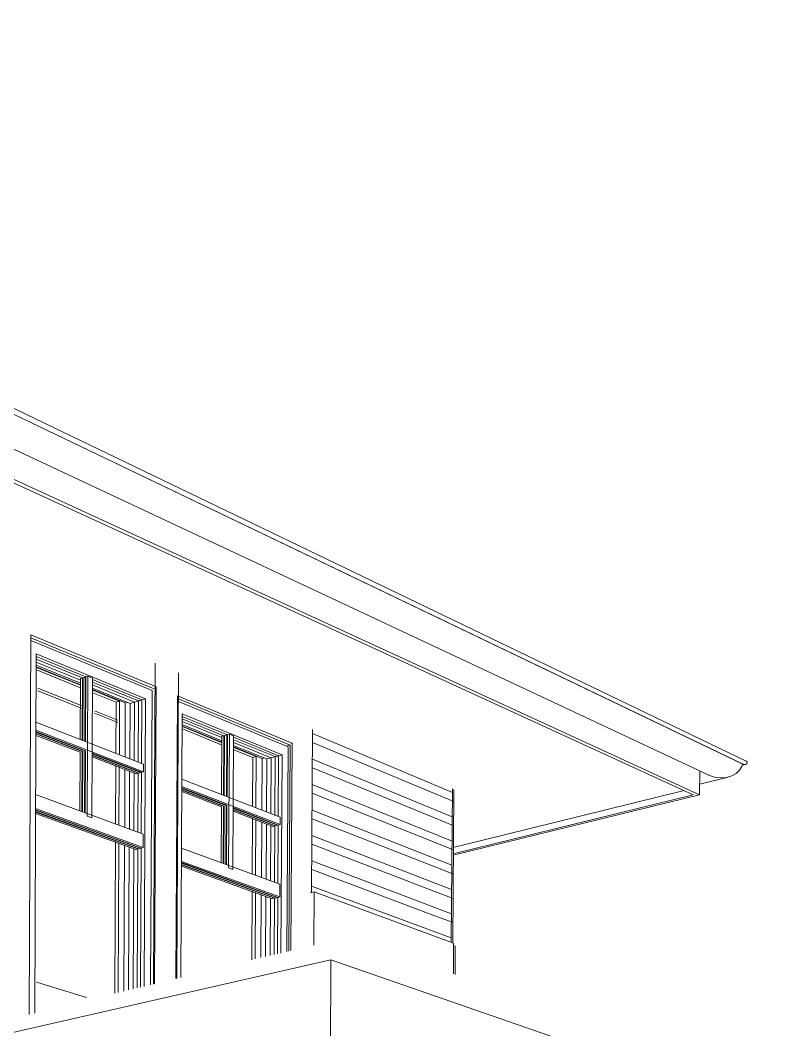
# Model space of a CAD drawing. Header units: inches. Extents: x 490.8 to 498.2, y -67.1 to -6.9.
# Drawn here: x 494.863 to 495.1025, y -55.8712 to -55.5471 of the extents above; entities that cross this region are included whole.
import ezdxf

# ---------------------------------------------------------------- set-up
doc = ezdxf.new("R2010")
doc.units = ezdxf.units.IN
doc.header["$MEASUREMENT"] = 0
for name, color, linetype, lineweight in [('A-GLAZ', 151, 'Continuous', 13), ('A-PART', 2, 'Continuous', 9), ('A-ROOF', 132, 'Continuous', 13), ('A-ROOF-OTLN', 132, 'Continuous', 9), ('A-WALL', 113, 'Continuous', 13), ('A-WALL-PATT', 111, 'Continuous', 13), ('I-WALL', 2, 'Continuous', 13)]:
    doc.layers.add(name, color=color, linetype=linetype, lineweight=lineweight)

# ---------------------------------------------------------------- blocks, each defined once
blk = doc.blocks.new('FP_38-Back Patio1')
at = {"layer": 'A-WALL-PATT', "lineweight": 9}
for p, q in [((64.9565, -55.79529), (64.96268, -55.79788)), ((64.95644, -55.80313), (64.96263, -55.80566)), ((64.95639, -55.81096), (64.96257, -55.81344)), ((64.95633, -55.81879), (64.96251, -55.82121)), ((64.95628, -55.82661), (64.96246, -55.82899)), ((64.95622, -55.83444), (64.9624, -55.83676))]:
    blk.add_line(p, q, dxfattribs=at)
blk = doc.blocks.new('FP_50-Back Patio1')
at = {"layer": 'A-WALL-PATT', "lineweight": 9}
for p, q in [((64.78188, -55.72226), (64.81901, -55.73779)), ((64.78185, -55.7316), (64.81897, -55.74681)), ((64.78182, -55.74093), (64.81894, -55.75582)), ((64.78179, -55.75026), (64.8189, -55.76483)), ((64.78177, -55.75958), (64.81887, -55.77383)), ((64.78174, -55.7689), (64.81883, -55.78283)), ((64.78171, -55.77822), (64.78175, -55.77824)), ((64.91733, -55.77891), (64.9565, -55.79529)), ((64.78168, -55.78753), (64.78172, -55.78755)), ((64.91728, -55.78708), (64.95644, -55.80313)), ((64.78165, -55.79684), (64.78169, -55.79686)), ((64.91723, -55.79525), (64.95639, -55.81096)), ((64.91718, -55.80341), (64.95633, -55.81879)), ((64.78162, -55.80614), (64.81868, -55.8188)), ((64.91713, -55.81158), (64.95628, -55.82661)), ((64.78159, -55.81544), (64.81865, -55.82779)), ((64.91707, -55.81973), (64.95622, -55.83444)), ((64.58606, -55.82698), (64.77516, -55.87873)), ((64.78156, -55.82474), (64.81861, -55.83677)), ((64.78155, -55.83404), (64.81857, -55.84574)), ((64.58607, -55.83791), (64.75684, -55.8832)), ((64.7815, -55.84332), (64.81854, -55.85471)), ((64.58608, -55.84884), (64.73791, -55.88782)), ((64.78147, -55.8526), (64.8185, -55.86368)), ((64.5861, -55.85976), (64.71834, -55.8926)), ((64.78144, -55.86188), (64.81009, -55.87021)), ((64.58611, -55.87068), (64.69809, -55.89754)), ((64.78197, -55.87132), (64.7929, -55.8744))]:
    blk.add_line(p, q, dxfattribs=at)
blk = doc.blocks.new('FP_52-Back Patio1')
at = {"layer": 'A-PART'}
for p, q in [((64.78189, -55.71905), (64.81902, -55.73469)), ((64.78186, -55.72839), (64.81899, -55.74371)), ((64.78184, -55.73772), (64.81895, -55.75272)), ((64.78181, -55.74705), (64.81891, -55.76173)), ((64.78178, -55.75638), (64.81888, -55.77074)), ((64.78175, -55.7657), (64.81884, -55.77974)), ((64.78172, -55.77502), (64.8188, -55.78874)), ((64.91735, -55.7761), (64.96219, -55.79499)), ((64.78169, -55.78433), (64.78173, -55.78435)), ((64.9173, -55.78427), (64.96213, -55.80277)), ((64.78166, -55.79364), (64.7817, -55.79366)), ((64.91725, -55.79244), (64.96208, -55.81056)), ((64.9172, -55.80061), (64.96202, -55.81834)), ((64.78163, -55.80294), (64.8187, -55.81571)), ((64.91714, -55.80877), (64.96196, -55.82612)), ((64.7816, -55.81225), (64.81866, -55.8247)), ((64.91709, -55.81693), (64.96191, -55.83389)), ((64.57478, -55.8201), (64.78132, -55.87723)), ((64.78157, -55.82154), (64.81862, -55.83368)), ((64.91704, -55.82509), (64.96185, -55.84167)), ((64.78155, -55.83084), (64.81859, -55.84266)), ((64.57479, -55.83113), (64.76321, -55.88165)), ((64.78155, -55.84014), (64.81855, -55.85163)), ((64.57481, -55.84216), (64.74449, -55.88622)), ((64.78148, -55.84941), (64.81851, -55.8606)), ((64.57483, -55.85318), (64.72514, -55.89094)), ((64.78145, -55.85869), (64.81587, -55.8688)), ((64.57485, -55.86419), (64.70513, -55.89582)), ((64.78198, -55.86813), (64.79887, -55.87295))]:
    blk.add_line(p, q, dxfattribs=at)

msp = doc.modelspace()

# ---------------------------------------------------------------- linework, layer by layer
at = {"layer": 'A-GLAZ', "lineweight": 9}
for p, q in [((494.86583, -55.86623), (494.86635, -55.74438)), ((494.86635, -55.74438), (494.9066, -55.76109)), ((494.86635, -55.74533), (494.90597, -55.76174)), ((494.90529, -55.76226), (494.86635, -55.74616)), ((494.86764, -55.86578), (494.86813, -55.75052)), ((494.86813, -55.75052), (494.90319, -55.7649)), ((494.88407, -55.75789), (494.86813, -55.75137)), ((494.88407, -55.75789), (494.86813, -55.75137)), ((494.86813, -55.75137), (494.88407, -55.75789)), ((494.86814, -55.75218), (494.88318, -55.75832)), ((494.8823, -55.75888), (494.86814, -55.75311)), ((494.8823, -55.7599), (494.86815, -55.75415)), ((494.88232, -55.76038), (494.86816, -55.75463)), ((494.88233, -55.76058), (494.86818, -55.75483)), ((494.86818, -55.75483), (494.88233, -55.76058)), ((494.88234, -55.76136), (494.86818, -55.75562)), ((494.90579, -55.85648), (494.90632, -55.75343)), ((494.90203, -55.76524), (494.8862, -55.75876)), ((494.90203, -55.76524), (494.8862, -55.75876)), ((494.8862, -55.75876), (494.90203, -55.76524)), ((494.8862, -55.75956), (494.90093, -55.76557)), ((494.91376, -55.75657), (494.91324, -55.85466)), ((494.89966, -55.76595), (494.88621, -55.76047)), ((494.89821, -55.76637), (494.88621, -55.76149)), ((494.8967, -55.76622), (494.88622, -55.76197)), ((494.89488, -55.76567), (494.88624, -55.76217)), ((494.88624, -55.76217), (494.89488, -55.76567)), ((494.90481, -55.85671), (494.90529, -55.76226)), ((494.9066, -55.76109), (494.90611, -55.8564)), ((494.89379, -55.766), (494.88625, -55.76294)), ((494.89371, -55.78225), (494.89379, -55.766)), ((494.89379, -55.766), (494.89488, -55.76567)), ((494.89479, -55.78269), (494.89488, -55.76567)), ((494.89488, -55.76567), (494.89479, -55.78269)), ((494.89488, -55.76567), (494.89521, -55.76557)), ((494.89738, -55.76601), (494.8967, -55.76622)), ((494.89965, -55.76594), (494.89821, -55.76637)), ((494.89956, -55.78466), (494.89966, -55.76595)), ((494.89966, -55.76595), (494.90203, -55.76524)), ((494.90093, -55.76557), (494.90083, -55.78518)), ((494.90203, -55.76524), (494.90093, -55.76557)), ((494.90193, -55.78563), (494.90203, -55.76524)), ((494.90193, -55.78563), (494.90203, -55.76524)), ((494.90203, -55.76524), (494.90193, -55.78563)), ((494.90319, -55.7649), (494.90203, -55.76524)), ((494.90319, -55.7649), (494.90272, -55.85722)), ((494.91293, -55.85474), (494.91342, -55.76392)), ((494.91342, -55.76392), (494.9502, -55.77919)), ((494.91372, -55.76495), (494.9496, -55.77981)), ((494.94895, -55.78031), (494.91372, -55.76574)), ((494.89661, -55.78345), (494.8967, -55.76622)), ((494.89812, -55.78407), (494.89821, -55.76637)), ((494.91452, -55.85434), (494.91497, -55.76973)), ((494.91497, -55.76973), (494.94701, -55.78286)), ((494.92944, -55.77645), (494.91497, -55.77054)), ((494.92944, -55.77645), (494.91497, -55.77054)), ((494.91497, -55.77054), (494.92944, -55.77645)), ((494.91498, -55.77131), (494.92856, -55.77686)), ((494.92769, -55.77738), (494.91499, -55.7722)), ((494.9277, -55.77836), (494.91499, -55.77319)), ((494.92771, -55.77881), (494.91501, -55.77365)), ((494.92774, -55.779), (494.91503, -55.77385)), ((494.91503, -55.77385), (494.92774, -55.779)), ((494.92774, -55.77975), (494.91503, -55.7746)), ((494.95678, -55.77475), (494.95645, -55.82708)), ((494.94587, -55.78318), (494.93143, -55.77727)), ((494.94587, -55.78318), (494.93143, -55.77727)), ((494.93143, -55.77727), (494.94587, -55.78318)), ((494.93144, -55.77803), (494.94478, -55.78348)), ((494.94353, -55.78383), (494.93145, -55.77891)), ((494.94208, -55.7842), (494.93146, -55.77988)), ((494.94057, -55.78403), (494.93147, -55.78034)), ((494.93871, -55.78346), (494.93149, -55.78053)), ((494.93149, -55.78053), (494.93871, -55.78346)), ((494.93763, -55.78376), (494.9315, -55.78127)), ((494.94851, -55.78012), (494.9496, -55.77981)), ((494.94854, -55.84604), (494.94895, -55.78031)), ((494.9496, -55.77981), (494.9492, -55.84589)), ((494.9502, -55.77919), (494.94979, -55.84574)), ((494.9502, -55.77919), (494.94987, -55.77928)), ((494.93754, -55.7993), (494.93763, -55.78376)), ((494.93763, -55.78376), (494.93871, -55.78346)), ((494.93861, -55.79974), (494.93871, -55.78346)), ((494.93871, -55.78346), (494.93861, -55.79974)), ((494.93871, -55.78346), (494.93904, -55.78337)), ((494.94047, -55.80051), (494.94057, -55.78403)), ((494.94125, -55.78384), (494.94057, -55.78403)), ((494.94198, -55.80113), (494.94208, -55.7842)), ((494.9435, -55.78381), (494.94208, -55.7842)), ((494.94342, -55.80172), (494.94353, -55.78383)), ((494.94353, -55.78383), (494.94587, -55.78318)), ((494.94478, -55.78348), (494.94467, -55.80223)), ((494.94587, -55.78318), (494.94478, -55.78348)), ((494.94576, -55.80268), (494.94587, -55.78318)), ((494.94576, -55.80268), (494.94587, -55.78318)), ((494.94587, -55.78318), (494.94576, -55.80268)), ((494.94701, -55.78286), (494.94587, -55.78318)), ((494.94701, -55.78286), (494.94662, -55.84651)), ((494.8936, -55.8049), (494.89369, -55.78637)), ((494.89468, -55.80532), (494.89477, -55.7868)), ((494.89477, -55.7868), (494.89468, -55.80532)), ((494.8965, -55.80604), (494.89659, -55.78756)), ((494.89801, -55.80662), (494.8981, -55.78817)), ((494.89945, -55.80718), (494.89954, -55.78876)), ((494.90081, -55.78866), (494.90072, -55.80767)), ((494.90182, -55.80809), (494.90191, -55.7885)), ((494.90182, -55.80809), (494.90191, -55.7885)), ((494.90191, -55.7885), (494.90182, -55.80809)), ((494.93741, -55.82098), (494.93752, -55.80325)), ((494.93848, -55.82139), (494.93859, -55.80368)), ((494.93859, -55.80368), (494.93848, -55.82139)), ((494.94034, -55.82212), (494.94045, -55.80444)), ((494.94185, -55.8227), (494.94196, -55.80505)), ((494.94329, -55.82326), (494.9434, -55.80564)), ((494.94465, -55.80557), (494.94454, -55.82374)), ((494.94563, -55.82416), (494.94574, -55.80543)), ((494.94563, -55.82416), (494.94574, -55.80543)), ((494.94574, -55.80543), (494.94563, -55.82416)), ((494.89333, -55.85939), (494.89357, -55.81081)), ((494.89442, -55.85914), (494.89465, -55.81122)), ((494.89465, -55.81122), (494.89442, -55.85914)), ((494.89624, -55.85872), (494.89647, -55.81193)), ((494.89776, -55.85837), (494.89798, -55.8125)), ((494.89919, -55.85804), (494.89942, -55.81305)), ((494.90069, -55.81297), (494.90046, -55.85774)), ((494.90157, -55.85749), (494.90179, -55.81282)), ((494.90157, -55.85749), (494.90179, -55.81282)), ((494.90179, -55.81282), (494.90157, -55.85749)), ((494.93725, -55.84868), (494.93738, -55.82664)), ((494.93832, -55.84843), (494.93845, -55.82704)), ((494.93845, -55.82704), (494.93832, -55.84843)), ((494.94019, -55.848), (494.94031, -55.82776)), ((494.9417, -55.84765), (494.94182, -55.82833)), ((494.94315, -55.84732), (494.94326, -55.82888)), ((494.94451, -55.82881), (494.9444, -55.84703)), ((494.94549, -55.84677), (494.9456, -55.82868)), ((494.94549, -55.84677), (494.9456, -55.82868)), ((494.9456, -55.82868), (494.94549, -55.84677))]:
    msp.add_line(p, q, dxfattribs=at)
at = {"layer": 'A-GLAZ'}
for p, q in [((494.8822, -55.77792), (494.88229, -55.75844)), ((494.88229, -55.75844), (494.88296, -55.75823)), ((494.88296, -55.75823), (494.88287, -55.77819)), ((494.88318, -55.75832), (494.88296, -55.75823)), ((494.88309, -55.77828), (494.88318, -55.75816)), ((494.88318, -55.75816), (494.88384, -55.75796)), ((494.88384, -55.75796), (494.88375, -55.77855)), ((494.88407, -55.75805), (494.88384, -55.75796)), ((494.88397, -55.77864), (494.88407, -55.75789)), ((494.88407, -55.75789), (494.88473, -55.75768)), ((494.88473, -55.75768), (494.88452, -55.80258)), ((494.88619, -55.75828), (494.88473, -55.75768)), ((494.88598, -55.80311), (494.88619, -55.75828)), ((494.90259, -55.7859), (494.86804, -55.77246)), ((494.86803, -55.77496), (494.90258, -55.78832)), ((494.88396, -55.78157), (494.86803, -55.77542)), ((494.86803, -55.77557), (494.88396, -55.78172)), ((494.88307, -55.78183), (494.86803, -55.77603)), ((494.86803, -55.77618), (494.88307, -55.78198)), ((494.88219, -55.78209), (494.86804, -55.77664)), ((494.92758, -55.79557), (494.92769, -55.77695)), ((494.92769, -55.77695), (494.92834, -55.77677)), ((494.92834, -55.77677), (494.92824, -55.79584)), ((494.92856, -55.77686), (494.92834, -55.77677)), ((494.92845, -55.79593), (494.92856, -55.7767)), ((494.92856, -55.7767), (494.92922, -55.77652)), ((494.92922, -55.77652), (494.92911, -55.7962)), ((494.92944, -55.77661), (494.92922, -55.77652)), ((494.92933, -55.79629), (494.92944, -55.77645)), ((494.92944, -55.77645), (494.9301, -55.77627)), ((494.9301, -55.77627), (494.92985, -55.81917)), ((494.93143, -55.77681), (494.9301, -55.77627)), ((494.93119, -55.81966), (494.93143, -55.77681)), ((494.8821, -55.80082), (494.88219, -55.78209)), ((494.88285, -55.78174), (494.88276, -55.80108)), ((494.88298, -55.80116), (494.88307, -55.78183)), ((494.88374, -55.78148), (494.88364, -55.80142)), ((494.88386, -55.8015), (494.88396, -55.78157)), ((494.90191, -55.7885), (494.88608, -55.78239)), ((494.88609, -55.78254), (494.90169, -55.78857)), ((494.90103, -55.78875), (494.88609, -55.78299)), ((494.88609, -55.78314), (494.90081, -55.78882)), ((494.90015, -55.789), (494.88609, -55.78359)), ((494.90081, -55.78882), (494.90081, -55.78866)), ((494.90169, -55.78857), (494.90103, -55.78875)), ((494.90169, -55.78857), (494.9017, -55.78842)), ((494.90258, -55.78832), (494.90191, -55.7885)), ((494.90258, -55.78832), (494.90259, -55.7859)), ((494.90081, -55.78882), (494.90015, -55.789)), ((494.94641, -55.80294), (494.91486, -55.79067)), ((494.91485, -55.79306), (494.94639, -55.80526)), ((494.92931, -55.79908), (494.91485, -55.7935)), ((494.91485, -55.79365), (494.92931, -55.79923)), ((494.92843, -55.79932), (494.91486, -55.79408)), ((494.91486, -55.79423), (494.92844, -55.79946)), ((494.92756, -55.79956), (494.91486, -55.79467)), ((494.90248, -55.80834), (494.86794, -55.79568)), ((494.86792, -55.80012), (494.90245, -55.81264)), ((494.90179, -55.81282), (494.86792, -55.80055)), ((494.86792, -55.80069), (494.90157, -55.81288)), ((494.90091, -55.81305), (494.86793, -55.80112)), ((494.86793, -55.80127), (494.90069, -55.81311)), ((494.90003, -55.81328), (494.86793, -55.80169)), ((494.92746, -55.81747), (494.92756, -55.79956)), ((494.92822, -55.79923), (494.92811, -55.81772)), ((494.92833, -55.8178), (494.92843, -55.79932)), ((494.92909, -55.799), (494.92898, -55.81805)), ((494.9292, -55.81814), (494.92931, -55.79908)), ((494.94574, -55.80543), (494.93131, -55.79985)), ((494.93131, -55.8), (494.94552, -55.80548)), ((494.94487, -55.80566), (494.93131, -55.80043)), ((494.93131, -55.80057), (494.94465, -55.80571)), ((494.944, -55.80588), (494.93131, -55.801)), ((494.88452, -55.80258), (494.88598, -55.80311)), ((494.94639, -55.80526), (494.94641, -55.80294)), ((494.94465, -55.80571), (494.944, -55.80588)), ((494.94465, -55.80571), (494.94465, -55.80557)), ((494.94552, -55.80548), (494.94487, -55.80566)), ((494.94552, -55.80548), (494.94552, -55.80534)), ((494.94639, -55.80526), (494.94574, -55.80543)), ((494.90245, -55.81264), (494.90248, -55.80834)), ((494.90069, -55.81311), (494.90003, -55.81328)), ((494.90069, -55.81311), (494.90069, -55.81297)), ((494.90157, -55.81288), (494.90091, -55.81305)), ((494.90157, -55.81288), (494.90157, -55.81273)), ((494.90245, -55.81264), (494.90179, -55.81282)), ((494.94628, -55.82441), (494.91474, -55.81284)), ((494.91472, -55.81709), (494.94625, -55.82852)), ((494.9456, -55.82868), (494.91472, -55.8175)), ((494.91472, -55.81764), (494.94538, -55.82874)), ((494.94473, -55.8289), (494.91473, -55.81805)), ((494.91473, -55.81818), (494.94451, -55.82895)), ((494.94386, -55.82911), (494.91473, -55.81859)), ((494.92985, -55.81917), (494.93119, -55.81966)), ((494.94625, -55.82852), (494.94628, -55.82441)), ((494.94451, -55.82895), (494.94386, -55.82911)), ((494.94451, -55.82895), (494.94451, -55.82881)), ((494.94538, -55.82874), (494.94473, -55.8289)), ((494.94538, -55.82874), (494.94538, -55.8286)), ((494.94625, -55.82852), (494.9456, -55.82868))]:
    msp.add_line(p, q, dxfattribs=at)
at = {"layer": 'A-PART'}
msp.add_line((495.00126, -55.84307), (495.00162, -55.79377), dxfattribs=at)
at = {"layer": 'A-ROOF'}
for p, q in [((494.96267, -55.84865), (494.55186, -55.94276)), ((494.96244, -55.88551), (494.96267, -55.84865)), ((495.36623, -55.98897), (494.96267, -55.84865))]:
    msp.add_line(p, q, dxfattribs=at)
at = {"layer": 'A-ROOF-OTLN'}
for p, q in [((494.6022, -55.54707), (495.09584, -55.7849)), ((495.09483, -55.78586), (494.60233, -55.54944)), ((495.09486, -55.78588), (494.60233, -55.54945)), ((495.0839, -55.78947), (494.60371, -55.56407)), ((495.08088, -55.79569), (494.60409, -55.57624)), ((495.07882, -55.7957), (494.60434, -55.57785)), ((495.08088, -55.79569), (495.08095, -55.788)), ((495.09452, -55.78623), (495.09562, -55.78595)), ((495.09458, -55.78593), (495.09483, -55.78586)), ((495.09459, -55.78587), (495.09473, -55.78583)), ((495.09003, -55.79002), (495.08094, -55.79227)), ((495.00229, -55.81256), (495.07599, -55.79434)), ((495.00228, -55.81499), (495.08088, -55.79569)), ((495.00228, -55.81452), (495.07882, -55.7957))]:
    msp.add_line(p, q, dxfattribs=at)
for points in [[(495.09483, -55.78586, 0), (495.09502, -55.78594, 0), (495.09522, -55.78598, 0), (495.09544, -55.78598, 0), (495.09564, -55.78595, 0), (495.09583, -55.78587, 0), (495.09599, -55.78577, 0), (495.09611, -55.78564, 0), (495.09618, -55.7855, 0), (495.09619, -55.78534, 0), (495.09615, -55.78519, 0), (495.09606, -55.78506, 0), (495.09592, -55.78494, 0), (495.09577, -55.78487, 0)], [(495.08373, -55.78937, 0), (495.08436, -55.78966, 0), (495.08601, -55.79014, 0), (495.08778, -55.7903, 0), (495.08956, -55.79012, 0), (495.09122, -55.78963, 0), (495.09264, -55.78885, 0), (495.09374, -55.78783, 0), (495.09444, -55.78666, 0), (495.09466, -55.78575, 0)]]:
    msp.add_polyline3d(points, dxfattribs=at)
at = {"layer": 'A-WALL'}
for p, q in [((494.88285, -55.76718), (494.86866, -55.76151)), ((494.86867, -55.76233), (494.88285, -55.76798)), ((494.89432, -55.77176), (494.88677, -55.76874)), ((494.88677, -55.76955), (494.89432, -55.77256)), ((495.00213, -55.79399), (495.00177, -55.84326)), ((494.95607, -55.82718), (494.95727, -55.82688)), ((494.95727, -55.82688), (494.95716, -55.84396)), ((495.00202, -55.84337), (494.95727, -55.82688)), ((495.00195, -55.85321), (495.00202, -55.84337)), ((495.00203, -55.84414), (495.00253, -55.84432)), ((495.00253, -55.84432), (495.00246, -55.85337))]:
    msp.add_line(p, q, dxfattribs=at)
at = {"layer": 'I-WALL'}
msp.add_line((494.88422, -55.86083), (494.86824, -55.85588), dxfattribs=at)

# ---------------------------------------------------------------- block references
at = {"layer": 'A-PART'}
msp.add_blockref('FP_52-Back Patio1', (430.03942, 0), dxfattribs=at)
at = {"layer": 'A-WALL', "lineweight": 9}
for name in ['FP_50-Back Patio1', 'FP_38-Back Patio1']:
    msp.add_blockref(name, (430.03942, 0), dxfattribs=at)

doc.saveas('drawing.dxf')
